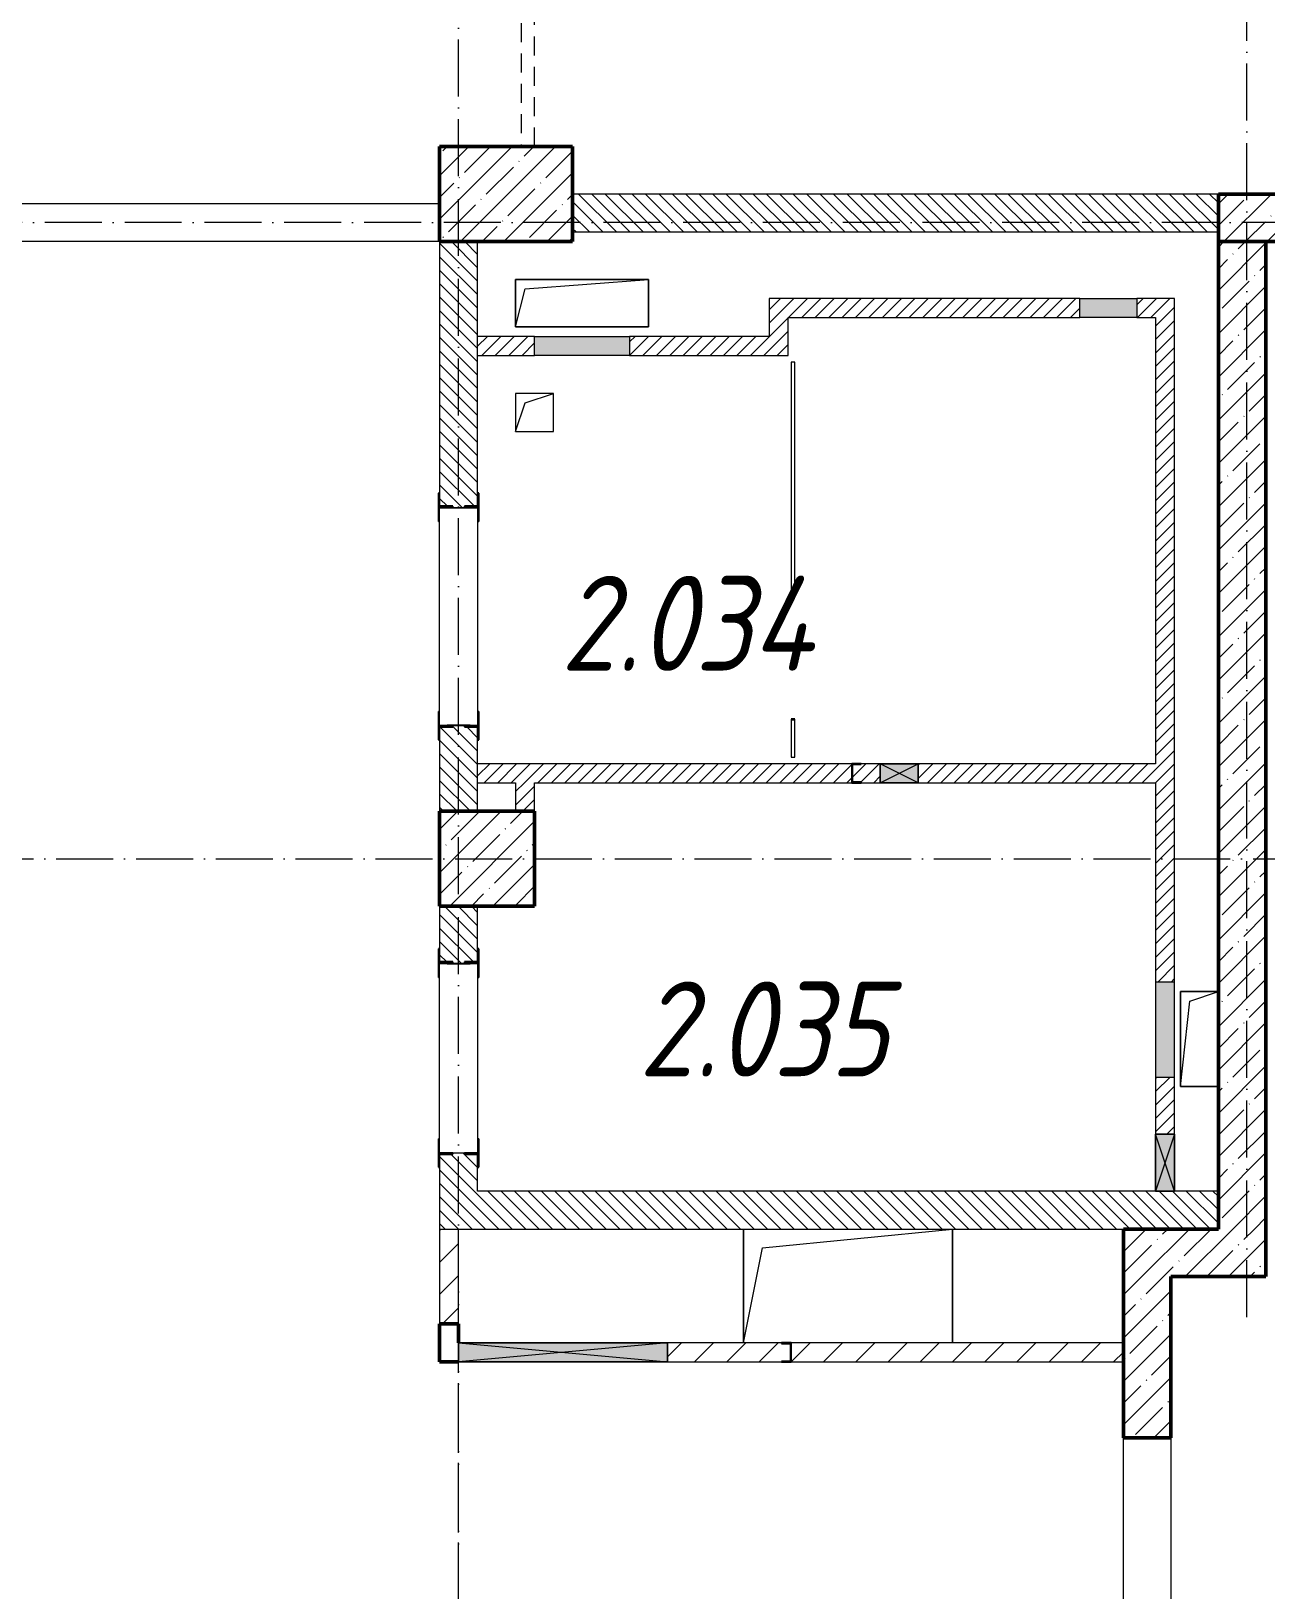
# Model space of a CAD drawing. Header units: millimetres. Extents: x -213536 to 1564669, y -45299 to 942238.
# Drawn here: x 75507 to 82008, y 507097 to 515304 of the extents above; entities that cross this region are included whole.
import ezdxf

# ---------------------------------------------------------------- set-up
doc = ezdxf.new("R2010")
doc.units = ezdxf.units.MM
doc.linetypes.add('200_ШТРИХ_ш1п0_6_', pattern=[160, 100, -60])
doc.linetypes.add('50_200_ШТРИХ_1Т_ш5_п1_п1_', pattern=[700, 500, -100, 0, -100])
for name, color, linetype, lineweight in [('3.1) ЖБ окна 1.2 м', 102, 'Continuous', 30), ('A-DETL-____-OTLN-3', 7, '200_ШТРИХ_ш1п0_6_', 9), ('A-DETL-GENF-OTLN', 7, 'Continuous', 9), ('A-DOOR-OPNG-MCUT', 7, 'Continuous', 35), ('A-FLOR-____-OTLN', 7, 'Continuous', 9), ('A-GENM-____-MCUT', 7, 'Continuous', 25), ('A-GENM-____-OTLN', 7, 'Continuous', 9), ('A-GENM-____-OTLN-1', 7, 'Continuous', 25), ('A-GLAZ-____-OTLN', 7, 'Continuous', 9), ('A-WALL-____-MCUT', 7, 'Continuous', 13), ('A-WALL-____-MCUT-2', 7, 'Continuous', 50), ('A-WALL-____-OTLN', 7, 'Continuous', 9), ('A-WALL-____-PATT-1', 7, 'Continuous', 9), ('A-WALL-FNSH-MCUT-1', 7, 'Continuous', 9), ('I-WALL-____-OTLN', 7, 'Continuous', 9), ('S-COLS-____-MCUT', 7, 'Continuous', 50), ('S-COLS-____-OTLN', 7, 'Continuous', 9), ('S-GRID-____-OTLN-1', 7, '50_200_ШТРИХ_1Т_ш5_п1_п1_', 9), ('Марки помещений', 7, 'Continuous', 9)]:
    doc.layers.add(name, color=color, linetype=linetype, lineweight=lineweight)
doc.layers.add('A-DOOR-____-OTLN-1', color=7, linetype='Continuous', lineweight=9, true_color=0xffffff)
doc.styles.add('ISOCPEUR_I_2', font='isocpeui.ttf', dxfattribs={"width": 0.85, "height": 2.3})
pattern_1 = [(135, (-15591.663, 459015.94), (-35.35534, -35.35534), [])]
pattern_2 = [(45, (-15591.663, 459015.94), (-35.35534, 35.35534), [])]
pattern_3 = [(45, (-15591.66, 459015.94), (-84.85281, 84.85281), [])]
pattern_4 = [(45, (-15591.66, 459015.94), (-114.04925, 114.04925), []), (45, (-15477.61, 459015.94), (-114.04925, 114.04925), [201.612, -40.322, 3.353, -36.97])]

# ---------------------------------------------------------------- blocks, each defined once
blk = doc.blocks.new('BSC_Колонна _Прямоугольная - 500х700-V110-АР1_План отверстий 2 этажа в осях 1-64_Ю-ЯЯ')
at = {"layer": 'S-COLS-____-OTLN'}
h = blk.add_hatch(dxfattribs=at)
h.set_pattern_fill('FP_123', color=256, style=0, pattern_type=2)
h.set_pattern_definition([(315, (-55431.04, 93600), (114.04925, 114.04925), []), (315, (-55431.04, 93485.95), (114.04925, 114.04925), [201.613, -40.323, 3.353, -36.97])])
h.paths.add_polyline_path([(-250, 350), (-250, -350), (250, -350), (250, 350)], flags=0)
at = {"layer": 'S-COLS-____-MCUT'}
for p, q in [((250, 350), (-250, 350)), ((-250, 350), (-250, -350)), ((250, -350), (250, 350)), ((-250, -350), (250, -350))]:
    blk.add_line(p, q, dxfattribs=at)
blk = doc.blocks.new('BSC_Колонна _Прямоугольная - 500х500-V147-АР1_План отверстий 2 этажа в осях 1-64_Ю-ЯЯ')
at = {"layer": 'S-COLS-____-OTLN'}
h = blk.add_hatch(dxfattribs=at)
h.set_pattern_fill('FP_160', color=256, style=0, pattern_type=2)
h.set_pattern_definition([(45, (-93500, -51931.04), (-114.04925, 114.04925), []), (45, (-93385.95, -51931.04), (-114.04925, 114.04925), [201.613, -40.323, 3.353, -36.97])])
h.paths.add_polyline_path([(-250, -250), (250, -250), (250, 250), (-250, 250)], flags=0)
at = {"layer": 'S-COLS-____-MCUT'}
for p, q in [((250, 250), (-250, 250)), ((-250, 250), (-250, -250)), ((250, -250), (250, 250)), ((-250, -250), (250, -250))]:
    blk.add_line(p, q, dxfattribs=at)
blk = doc.blocks.new('DOR_ДУ_распашная__1Ст_Прямоугольная_ШЕР - Вн_650х2100h_Кабинки С_у-19996353-АР1_План отверстий 2 этажа в осях 1-64_Ю-ЯЯ')
at = {"layer": 'A-DOOR-OPNG-MCUT'}
for p, q in [((-325, 10), (-325, -10)), ((325, -10), (325, 10))]:
    blk.add_line(p, q, dxfattribs=at)
blk = doc.blocks.new('154_Фахверк_СКБ_Швеллер - Тип_100_3960-28318856-АР1_План отверстий 2 этажа в осях 1-64_Ю-ЯЯ')
at = {"layer": 'A-GENM-____-MCUT'}
for p, q in [((175, 50), (125, 50)), ((125, 50), (125, -50)), ((128, 47), (175, 47)), ((128, -47), (128, 47)), ((175, 47), (175, 50)), ((125, -50), (175, -50)), ((175, -47), (128, -47)), ((175, -50), (175, -47))]:
    blk.add_line(p, q, dxfattribs=at)
blk = doc.blocks.new('154_Фахверк_СКБ_Швеллер - Тип_100_3960-28331862-АР1_План отверстий 2 этажа в осях 1-64_Ю-ЯЯ')
at = {"layer": 'A-GENM-____-MCUT'}
for p, q in [((175, 50), (125, 50)), ((125, 50), (125, -50)), ((128, 47), (175, 47)), ((128, -47), (128, 47)), ((175, 47), (175, 50)), ((125, -50), (175, -50)), ((175, -47), (128, -47)), ((175, -50), (175, -47))]:
    blk.add_line(p, q, dxfattribs=at)
blk = doc.blocks.new('154_Стойка_СКБ_Уголок - СМ-2180_200-28268025-АР1_План отверстий 2 этажа в осях 1-64_Ю-ЯЯ')
at = {"layer": 'A-GENM-____-MCUT'}
for p, q in [((125, 156), (125, 81)), ((200, 156), (125, 156)), ((131, 81), (131, 150)), ((131, 150), (200, 150)), ((200, 150), (200, 156)), ((125, 81), (131, 81)), ((131, 19), (125, 19)), ((125, 19), (125, -56)), ((131, -50), (131, 19)), ((125, -56), (200, -56)), ((200, -50), (131, -50)), ((200, -56), (200, -50))]:
    blk.add_line(p, q, dxfattribs=at)
blk = doc.blocks.new('Стойка_Влож_Полоса боковая - Полоса-28213942-АР1_План отверстий 2 этажа в осях 1-64_Ю-ЯЯ')
at = {"layer": 'A-GENM-____-OTLN'}
for p, q in [((-5, 60), (0, 60)), ((-5, -60), (-5, 60)), ((0, -60), (-5, -60))]:
    blk.add_line(p, q, dxfattribs=at)
blk = doc.blocks.new('Стойка_Влож_Уголок_Опорный - Уголок-28213941-АР1_План отверстий 2 этажа в осях 1-64_Ю-ЯЯ')
at = {"layer": 'A-GENM-____-OTLN'}
for p, q in [((-212, -6), (-212, 0)), ((0, 0), (0, -6)), ((-212, -75), (-212, -6)), ((-212, -6), (-206, -6)), ((-212, -75), (-206, -75)), ((-6, -6), (0, -6)), ((-6, -75), (0, -75)), ((0, -6), (0, -75))]:
    blk.add_line(p, q, dxfattribs=at)
blk = doc.blocks.new('AR_Отверстие Ниша - Лючок-32401671-АР1_План отверстий 2 этажа в осях 1-64_Ю-ЯЯ')
at = {"layer": 'A-GLAZ-____-OTLN'}
blk.add_hatch(color=256, dxfattribs=at).paths.add_polyline_path([(250, -50), (250, 50), (-250, 50), (-250, -50)], flags=0)
for p, q in [((250, 50), (-250, 50)), ((-250, 50), (-250, -50)), ((250, -50), (250, 50)), ((-250, -50), (250, -50))]:
    blk.add_line(p, q, dxfattribs=at)
blk = doc.blocks.new('AR_Отверстие Ниша - Лючок-32401647-АР1_План отверстий 2 этажа в осях 1-64_Ю-ЯЯ')
at = {"layer": 'A-GLAZ-____-OTLN'}
blk.add_hatch(color=256, dxfattribs=at).paths.add_polyline_path([(150, 50), (-150, 50), (-150, -50), (150, -50)], flags=0)
for p, q in [((-150, 50), (150, 50)), ((-150, -50), (-150, 50)), ((150, 50), (150, -50)), ((150, -50), (-150, -50))]:
    blk.add_line(p, q, dxfattribs=at)
blk = doc.blocks.new('AR_Отверстие Ниша - Лючок-32401869-АР1_План отверстий 2 этажа в осях 1-64_Ю-ЯЯ')
at = {"layer": 'A-GLAZ-____-OTLN'}
blk.add_hatch(color=256, dxfattribs=at).paths.add_polyline_path([(250, 50), (-250, 50), (-250, -50), (250, -50)], flags=0)
for p, q in [((-250, 50), (250, 50)), ((-250, -50), (-250, 50)), ((250, 50), (250, -50)), ((250, -50), (-250, -50))]:
    blk.add_line(p, q, dxfattribs=at)
blk = doc.blocks.new('AR_Отверстие прямоугольное _в плите_ - AR_Отверстие прямоугольное _в плите_-30459207-АР1_План отверстий 2 этажа в осях 1-64_Ю-ЯЯ')
at = {"layer": 'A-GENM-____-OTLN'}
for p, q in [((100, 100), (-100, 100)), ((-100, 100), (-100, -100)), ((-50, 50), (100, 100)), ((100, -100), (100, 100)), ((-100, -100), (-50, 50)), ((-100, -100), (100, -100))]:
    blk.add_line(p, q, dxfattribs=at)
blk = doc.blocks.new('AR_Отверстие прямоугольное _в плите_ - AR_Отверстие прямоугольное _в плите_-30229458-АР1_План отверстий 2 этажа в осях 1-64_Ю-ЯЯ')
at = {"layer": 'A-GENM-____-OTLN'}
for p, q in [((100, 250), (-100, 250)), ((-100, 250), (-100, -250)), ((-50, 200), (100, 250)), ((-100, -250), (-50, 200)), ((-100, -250), (100, -250))]:
    blk.add_line(p, q, dxfattribs=at)
blk = doc.blocks.new('AR_Отверстие прямоугольное _в плите_ - AR_Отверстие прямоугольное _в плите_-30459221-АР1_План отверстий 2 этажа в осях 1-64_Ю-ЯЯ')
at = {"layer": 'A-GENM-____-OTLN'}
for p, q in [((350, 125), (-350, 125)), ((-350, 125), (-350, -125)), ((-300, 75), (350, 125)), ((350, -125), (350, 125)), ((-350, -125), (-300, 75)), ((-350, -125), (350, -125))]:
    blk.add_line(p, q, dxfattribs=at)
blk = doc.blocks.new('AR_Отверстие прямоугольное _в плите_ - AR_Отверстие прямоугольное _в плите_-30552682-АР1_План отверстий 2 этажа в осях 1-64_Ю-ЯЯ')
at = {"layer": 'A-GENM-____-OTLN'}
for p, q in [((-550, 300), (-550, -300)), ((-450, 200), (550, 300)), ((550, -300), (550, 300)), ((-550, -300), (-450, 200))]:
    blk.add_line(p, q, dxfattribs=at)
blk = doc.blocks.new('AR_Отверстие прямоугольное _в стене__БезПР - AR_Отверстие прямоугольное _в стене__БезПР-36427953-АР1_План отверстий 2 этажа в осях 1-64_Ю-ЯЯ')
at = {"layer": 'A-GLAZ-____-OTLN'}
blk.add_hatch(color=256, dxfattribs=at).paths.add_polyline_path([(100, 50), (-100, 50), (-100, -50), (100, -50)], flags=0)
at = {"layer": 'A-DETL-GENF-OTLN'}
for p, q in [((-100, -50), (-100, 50)), ((-100, 50), (100, 50)), ((100, 50), (-100, -50)), ((-100, 50), (100, -50)), ((100, 50), (-100, 50)), ((-100, 50), (-100, -50)), ((100, 50), (100, -50)), ((100, -50), (100, 50)), ((100, -50), (-100, -50)), ((-100, -50), (100, -50))]:
    blk.add_line(p, q, dxfattribs=at)
blk = doc.blocks.new('AR_Отверстие прямоугольное _в стене__БезПР - AR_Отверстие прямоугольное _в стене__БезПР-36789536-АР1_План отверстий 2 этажа в осях 1-64_Ю-ЯЯ')
at = {"layer": 'A-GLAZ-____-OTLN'}
blk.add_hatch(color=256, dxfattribs=at).paths.add_polyline_path([(150, 50), (-150, 50), (-150, -50), (150, -50)], flags=0)
at = {"layer": 'A-DETL-GENF-OTLN'}
for p, q in [((-150, -50), (-150, 50)), ((-150, 50), (150, 50)), ((150, 50), (-150, -50)), ((-150, 50), (150, -50)), ((150, 50), (-150, 50)), ((-150, 50), (-150, -50)), ((150, 50), (150, -50)), ((150, -50), (150, 50)), ((150, -50), (-150, -50)), ((-150, -50), (150, -50))]:
    blk.add_line(p, q, dxfattribs=at)
blk = doc.blocks.new('BSC_Колонна _Прямоугольная1 - 200х100 _металл_-V206-АР1_План отверстий 2 этажа в осях 1-64_Ю-ЯЯ')
at = {"layer": 'S-COLS-____-MCUT'}
for p, q in [((0, 50), (-100, 50)), ((-100, 50), (-100, -50)), ((100, -50), (100, 50)), ((-100, -50), (100, -50))]:
    blk.add_line(p, q, dxfattribs=at)
blk = doc.blocks.new('AR_Отверстие прямоугольное _в стене_ - AR_Отверстие прямоугольное _в стене__ОВ-36943067-АР1_План отверстий 2 этажа в осях 1-64_Ю-ЯЯ')
at = {"layer": 'A-GLAZ-____-OTLN'}
blk.add_hatch(color=256, dxfattribs=at).paths.add_polyline_path([(550, -50), (550, 50), (-550, 50), (-550, -50)], flags=0)
at = {"layer": 'A-DETL-GENF-OTLN'}
for p, q in [((-550, -50), (-550, 50)), ((-550, 50), (550, 50)), ((550, 50), (-550, -50)), ((-550, 50), (550, -50)), ((550, 50), (-550, 50)), ((-550, 50), (-550, -50)), ((550, 50), (550, -50)), ((550, -50), (550, 50)), ((550, -50), (-550, -50)), ((-550, -50), (550, -50))]:
    blk.add_line(p, q, dxfattribs=at)
blk = doc.blocks.new('2этаж')
at = {"layer": 'S-GRID-____-OTLN-1', "color": 251, "ltscale": 0.6, "true_color": 0x636466}
for p, q in [((77758.3, 498997), (77758.3, 549908.8)), ((81908.3, 508532.6), (81908.3, 549908.8)), ((88482.7, 514297), (-20260.4, 514297)), ((53374.4, 510947), (88482.7, 510947)), ((77758.3, 454533.3), (77758.3, 508896.9))]:
    blk.add_line(p, q, dxfattribs=at)

msp = doc.modelspace()

# ---------------------------------------------------------------- hatches: boundary and pattern name
at = {"layer": 'A-WALL-____-PATT-1'}
h = msp.add_hatch(dxfattribs=at)
h.set_pattern_fill('FP_6', color=256, style=0, pattern_type=2)
h.set_pattern_definition(pattern_1)
h.paths.add_polyline_path([(81758.3, 514247), (81758.3, 514447), (78358.3, 514447), (78358.3, 514247), (79838.2, 514247)], flags=0)
h = msp.add_hatch(dxfattribs=at)
h.set_pattern_fill('FP_13', color=256, style=0, pattern_type=2)
h.set_pattern_definition(pattern_4)
h.paths.add_polyline_path([(85158.3, 514197), (85158.3, 514447), (81758.3, 514447), (81758.3, 514197), (83373.2, 514197)], flags=0)
h = msp.add_hatch(dxfattribs=at)
h.set_pattern_fill('FP_6', color=256, style=0, pattern_type=2)
h.set_pattern_definition(pattern_1)
h.paths.add_polyline_path([(77858.3, 511197), (77858.3, 511641), (77789.3, 511641), (77789.3, 511647), (77727.3, 511647), (77727.3, 511641), (77658.3, 511641), (77658.3, 511197)], flags=0)
h.paths.add_polyline_path([(77789.3, 512797), (77789.3, 512803), (77858.3, 512803), (77858.3, 514197), (77658.3, 514197), (77658.3, 512803), (77727.3, 512803), (77727.3, 512797)], flags=0)
h = msp.add_hatch(dxfattribs=at)
h.set_pattern_fill('FP_13', color=256, style=0, pattern_type=2)
h.set_pattern_definition(pattern_4)
h.paths.add_polyline_path([(82008.3, 508997), (82008.3, 514197), (81758.3, 514197), (81758.3, 508997)], flags=0)
h = msp.add_hatch(dxfattribs=at)
h.set_pattern_fill('FP_5', color=256, style=0, pattern_type=2)
h.set_pattern_definition(pattern_2)
h.paths.add_polyline_path([(81328.3, 513797), (81428.3, 513797), (81428.3, 513897), (81328.3, 513897), (81328.3, 513891.8)], flags=0)
h.paths.add_polyline_path([(79493.3, 513797), (81028.3, 513797), (81028.3, 513897), (79393.3, 513897), (79393.3, 513797)], flags=0)
h = msp.add_hatch(dxfattribs=at)
h.set_pattern_fill('FP_5', color=256, style=0, pattern_type=2)
h.set_pattern_definition(pattern_2)
h.paths.add_polyline_path([(81515, 509497), (81528.3, 509497), (81528.3, 509797), (81428.3, 509797), (81428.3, 509497), (81514.4, 509497)], flags=0)
h.paths.add_polyline_path([(81428.3, 510297), (81528.3, 510297), (81528.3, 513897), (81428.3, 513897), (81428.3, 511347)], flags=0)
h = msp.add_hatch(dxfattribs=at)
h.set_pattern_fill('FP_5', color=256, style=0, pattern_type=2)
h.set_pattern_definition(pattern_2)
h.paths.add_polyline_path([(79493.3, 513597), (79493.3, 513797), (79393.3, 513797), (79393.3, 513597)], flags=0)
h = msp.add_hatch(dxfattribs=at)
h.set_pattern_fill('FP_5', color=256, style=0, pattern_type=2)
h.set_pattern_definition(pattern_2)
h.paths.add_polyline_path([(78158.3, 513597), (78158.3, 513697), (77858.3, 513697), (77858.3, 513597)], flags=0)
h.paths.add_polyline_path([(79393.3, 513597), (79393.3, 513697), (78658.3, 513697), (78658.3, 513597)], flags=0)
h = msp.add_hatch(dxfattribs=at)
h.set_pattern_fill('FP_5', color=256, style=0, pattern_type=2)
h.set_pattern_definition(pattern_2)
h.paths.add_polyline_path([(80178.3, 511347), (81428.3, 511347), (81428.3, 511447), (80178.3, 511447), (80178.3, 511408.8)], flags=0)
h.paths.add_polyline_path([(78058.3, 511347), (79828.3, 511347), (79828.3, 511447), (77858.3, 511447), (77858.3, 511347)], flags=0)
h.paths.add_polyline_path([(79978.3, 511347), (79978.3, 511447), (79878.3, 511447), (79878.3, 511444), (79831.3, 511444), (79831.3, 511350), (79878.3, 511350), (79878.3, 511347)], flags=0)
h = msp.add_hatch(dxfattribs=at)
h.set_pattern_fill('FP_5', color=256, style=0, pattern_type=2)
h.set_pattern_definition(pattern_2)
h.paths.add_polyline_path([(78058.3, 511197), (78158.3, 511197), (78158.3, 511347), (78058.3, 511347)], flags=0)
h = msp.add_hatch(dxfattribs=at)
h.set_pattern_fill('FP_6', color=256, style=0, pattern_type=2)
h.set_pattern_definition(pattern_1)
h.paths.add_polyline_path([(77858.3, 508997), (77858.3, 509391), (77789.3, 509391), (77789.3, 509397), (77727.3, 509397), (77727.3, 509391), (77658.3, 509391), (77658.3, 508997)], flags=0)
h.paths.add_polyline_path([(77727.3, 510397), (77789.3, 510397), (77789.3, 510403), (77858.3, 510403), (77858.3, 510697), (77658.3, 510697), (77658.3, 510403), (77727.3, 510403)], flags=0)
h = msp.add_hatch(dxfattribs=at)
h.set_pattern_fill('FP_6', color=256, style=0, pattern_type=2)
h.set_pattern_definition(pattern_1)
h.paths.add_polyline_path([(79838.2, 508997), (81758.3, 508997), (81758.3, 509197), (77858.3, 509197), (77858.3, 508997)], flags=0)
h = msp.add_hatch(dxfattribs=at)
h.set_pattern_fill('FP_4', color=256, style=0, pattern_type=2)
h.set_pattern_definition(pattern_3)
h.paths.add_polyline_path([(77658.3, 508497), (77758.3, 508497), (77758.3, 508997), (77658.3, 508997)], flags=0)
h = msp.add_hatch(dxfattribs=at)
h.set_pattern_fill('FP_13', color=256, style=0, pattern_type=2)
h.set_pattern_definition(pattern_4)
h.paths.add_polyline_path([(82008.3, 508747), (82008.3, 508997), (81258.3, 508997), (81258.3, 508747), (81508.3, 508747)], flags=0)
h = msp.add_hatch(dxfattribs=at)
h.set_pattern_fill('FP_13', color=256, style=0, pattern_type=2)
h.set_pattern_definition(pattern_4)
h.paths.add_polyline_path([(81508.3, 506097), (81508.3, 506297), (81258.3, 506297), (81258.3, 506097)], flags=0)
h.paths.add_polyline_path([(81258.3, 507897), (81508.3, 507897), (81508.3, 508747), (81258.3, 508747)], flags=0)
h = msp.add_hatch(dxfattribs=at)
h.set_pattern_fill('FP_4', color=256, style=0, pattern_type=2)
h.set_pattern_definition(pattern_3)
h.paths.add_polyline_path([(81258.3, 508297), (81258.3, 508397), (79508.3, 508397), (79508.3, 508297), (79838.2, 508297)], flags=0)
h.paths.add_polyline_path([(79458.3, 508297), (79458.3, 508300), (79505.3, 508300), (79505.3, 508394), (79458.3, 508394), (79458.3, 508397), (78858.3, 508397), (78858.3, 508297)], flags=0)

# ---------------------------------------------------------------- linework, layer by layer
at = {"layer": 'A-DETL-____-OTLN-3'}
for p, q in [((78088.3, 520147), (78088.3, 514697)), ((78158.3, 514697), (78158.3, 520147))]:
    msp.add_line(p, q, dxfattribs=at)
at = {"layer": 'A-FLOR-____-OTLN'}
for p, q in [((78058.3, 513997), (78758.3, 513997)), ((78058.3, 513747), (78058.3, 513997)), ((78758.3, 513997), (78758.3, 513747)), ((78758.3, 513747), (78058.3, 513747)), ((81558.3, 510247), (81758.3, 510247)), ((81558.3, 509747), (81558.3, 510247)), ((81758.3, 509747), (81558.3, 509747)), ((79258.3, 508397), (79258.3, 508997)), ((80358.3, 508997), (80358.3, 508397))]:
    msp.add_line(p, q, dxfattribs=at)
at = {"layer": 'A-WALL-____-MCUT'}
for p, q in [((81758.3, 514447), (78358.3, 514447)), ((78358.3, 514247), (81758.3, 514247)), ((77658.3, 514197), (77658.3, 512872)), ((77858.3, 512872), (77858.3, 514197)), ((77727.3, 512797), (77789.3, 512797)), ((77789.3, 511647), (77727.3, 511647)), ((77658.3, 511572), (77658.3, 511197)), ((77858.3, 511197), (77858.3, 511572)), ((77658.3, 510697), (77658.3, 510472)), ((77858.3, 510472), (77858.3, 510697)), ((77727.3, 510397), (77789.3, 510397)), ((77789.3, 509397), (77727.3, 509397)), ((77658.3, 509322), (77658.3, 508997)), ((77858.3, 509197), (77858.3, 509322)), ((81428.3, 509197), (77858.3, 509197)), ((81758.3, 509197), (81528.3, 509197)), ((77658.3, 508997), (81258.3, 508997))]:
    msp.add_line(p, q, dxfattribs=at)
at = {"layer": 'A-WALL-____-MCUT-2'}
for p, q in [((81758.3, 514447), (81758.3, 508997)), ((85158.3, 514447), (81758.3, 514447)), ((81758.3, 514197), (85158.3, 514197)), ((82008.3, 508747), (82008.3, 514197)), ((81258.3, 508997), (81258.3, 507897)), ((81758.3, 508997), (81258.3, 508997)), ((81508.3, 507897), (81508.3, 508747)), ((81508.3, 508747), (82008.3, 508747)), ((81258.3, 507897), (81508.3, 507897))]:
    msp.add_line(p, q, dxfattribs=at)
at = {"layer": 'A-WALL-____-OTLN'}
for p, q in [((81258.3, 506297), (81258.3, 507897)), ((81508.3, 507897), (81508.3, 506297))]:
    msp.add_line(p, q, dxfattribs=at)
at = {"layer": 'A-WALL-FNSH-MCUT-1'}
for p, q in [((81028.3, 513897), (79393.3, 513897)), ((79393.3, 513897), (79393.3, 513697)), ((81528.3, 513897), (81328.3, 513897)), ((81528.3, 510297), (81528.3, 513897)), ((79493.3, 513797), (81028.3, 513797)), ((79493.3, 513597), (79493.3, 513797)), ((81328.3, 513797), (81428.3, 513797)), ((81428.3, 513797), (81428.3, 511447)), ((78158.3, 513697), (77858.3, 513697)), ((79393.3, 513697), (78658.3, 513697)), ((77858.3, 513597), (78158.3, 513597)), ((78658.3, 513597), (79493.3, 513597)), ((79508.3, 513562), (79508.3, 512332)), ((79528.3, 513562), (79508.3, 513562)), ((79528.3, 512332), (79528.3, 513562)), ((79508.3, 511682), (79508.3, 511482)), ((79528.3, 511482), (79528.3, 511682)), ((79828.3, 511447), (77858.3, 511447)), ((79508.3, 511482), (79528.3, 511482)), ((79978.3, 511447), (79878.3, 511447)), ((81428.3, 511447), (80178.3, 511447)), ((77858.3, 511347), (78058.3, 511347)), ((78058.3, 511347), (78058.3, 511197)), ((78158.3, 511347), (79828.3, 511347)), ((78158.3, 511197), (78158.3, 511347)), ((79878.3, 511347), (79978.3, 511347)), ((80178.3, 511347), (81428.3, 511347)), ((81428.3, 511347), (81428.3, 510297)), ((81428.3, 509797), (81428.3, 509497)), ((81528.3, 509497), (81528.3, 509797)), ((77658.3, 508997), (77658.3, 508497)), ((77758.3, 508497), (77758.3, 508997)), ((79458.3, 508397), (78858.3, 508397)), ((81258.3, 508397), (79508.3, 508397)), ((81258.3, 508297), (81258.3, 508397)), ((78858.3, 508297), (79458.3, 508297)), ((79508.3, 508297), (81258.3, 508297))]:
    msp.add_line(p, q, dxfattribs=at)
at = {"layer": 'I-WALL-____-OTLN'}
for p, q in [((73658.3, 514397), (77658.3, 514397)), ((77658.3, 514197), (73658.3, 514197)), ((77658.3, 511647), (77658.3, 512797)), ((77858.3, 512797), (77858.3, 511647)), ((77658.3, 509397), (77658.3, 510397)), ((77858.3, 510397), (77858.3, 509397))]:
    msp.add_line(p, q, dxfattribs=at)

# ---------------------------------------------------------------- block references
at = {"layer": '3.1) ЖБ окна 1.2 м'}
msp.add_blockref('2этаж', (0, 0), dxfattribs=at)
at = {"layer": 'A-DOOR-____-OTLN-1', "rotation": 90}
msp.add_blockref('DOR_ДУ_распашная__1Ст_Прямоугольная_ШЕР - Вн_650х2100h_Кабинки С_у-19996353-АР1_План отверстий 2 этажа в осях 1-64_Ю-ЯЯ', (79518.3, 512007), dxfattribs=at)
at = {"layer": 'A-GENM-____-OTLN'}
for name, p in [('AR_Отверстие прямоугольное _в плите_ - AR_Отверстие прямоугольное _в плите_-30459221-АР1_План отверстий 2 этажа в осях 1-64_Ю-ЯЯ', (78408.3, 513872)), ('AR_Отверстие прямоугольное _в плите_ - AR_Отверстие прямоугольное _в плите_-30459207-АР1_План отверстий 2 этажа в осях 1-64_Ю-ЯЯ', (78158.3, 513297)), ('Стойка_Влож_Уголок_Опорный - Уголок-28213941-АР1_План отверстий 2 этажа в осях 1-64_Ю-ЯЯ', (77864.3, 512797)), ('Стойка_Влож_Уголок_Опорный - Уголок-28213941-АР1_План отверстий 2 этажа в осях 1-64_Ю-ЯЯ', (77864.3, 510397)), ('AR_Отверстие прямоугольное _в плите_ - AR_Отверстие прямоугольное _в плите_-30229458-АР1_План отверстий 2 этажа в осях 1-64_Ю-ЯЯ', (81658.3, 509997)), ('AR_Отверстие прямоугольное _в плите_ - AR_Отверстие прямоугольное _в плите_-30552682-АР1_План отверстий 2 этажа в осях 1-64_Ю-ЯЯ', (79808.3, 508697))]:
    msp.add_blockref(name, p, dxfattribs=at)
for name, p, rotation in [('Стойка_Влож_Полоса боковая - Полоса-28213942-АР1_План отверстий 2 этажа в осях 1-64_Ю-ЯЯ', (77758.3, 512797), 89.99999999999991), ('Стойка_Влож_Уголок_Опорный - Уголок-28213941-АР1_План отверстий 2 этажа в осях 1-64_Ю-ЯЯ', (77652.3, 511647), 180), ('Стойка_Влож_Полоса боковая - Полоса-28213942-АР1_План отверстий 2 этажа в осях 1-64_Ю-ЯЯ', (77758.3, 511647), 269.9999999999999), ('Стойка_Влож_Полоса боковая - Полоса-28213942-АР1_План отверстий 2 этажа в осях 1-64_Ю-ЯЯ', (77758.3, 510397), 89.99999999999991), ('Стойка_Влож_Уголок_Опорный - Уголок-28213941-АР1_План отверстий 2 этажа в осях 1-64_Ю-ЯЯ', (77652.3, 509397), 180)]:
    msp.add_blockref(name, p, dxfattribs=dict(at, rotation=rotation))
at = {"layer": 'A-GENM-____-OTLN-1'}
for name, p, rotation in [('154_Стойка_СКБ_Уголок - СМ-2180_200-28268025-АР1_План отверстий 2 этажа в осях 1-64_Ю-ЯЯ', (77808.3, 512672), 89.9999999999999), ('154_Стойка_СКБ_Уголок - СМ-2180_200-28268025-АР1_План отверстий 2 этажа в осях 1-64_Ю-ЯЯ', (77708.3, 511772), 269.9999999999999), ('154_Стойка_СКБ_Уголок - СМ-2180_200-28268025-АР1_План отверстий 2 этажа в осях 1-64_Ю-ЯЯ', (77808.3, 510272), 89.9999999999999), ('154_Стойка_СКБ_Уголок - СМ-2180_200-28268025-АР1_План отверстий 2 этажа в осях 1-64_Ю-ЯЯ', (77708.3, 509522), 269.9999999999999), ('154_Фахверк_СКБ_Швеллер - Тип_100_3960-28318856-АР1_План отверстий 2 этажа в осях 1-64_Ю-ЯЯ', (79633.3, 508347), 180)]:
    msp.add_blockref(name, p, dxfattribs=dict(at, rotation=rotation))
msp.add_blockref('154_Фахверк_СКБ_Швеллер - Тип_100_3960-28331862-АР1_План отверстий 2 этажа в осях 1-64_Ю-ЯЯ', (79703.3, 511397), dxfattribs=at)
at = {"layer": 'A-GLAZ-____-OTLN'}
for name, p, rotation in [('AR_Отверстие Ниша - Лючок-32401647-АР1_План отверстий 2 этажа в осях 1-64_Ю-ЯЯ', (81178.3, 513847), 180), ('AR_Отверстие Ниша - Лючок-32401869-АР1_План отверстий 2 этажа в осях 1-64_Ю-ЯЯ', (78408.3, 513647), 180), ('AR_Отверстие прямоугольное _в стене__БезПР - AR_Отверстие прямоугольное _в стене__БезПР-36427953-АР1_План отверстий 2 этажа в осях 1-64_Ю-ЯЯ', (80078.3, 511397), 180), ('AR_Отверстие Ниша - Лючок-32401671-АР1_План отверстий 2 этажа в осях 1-64_Ю-ЯЯ', (81478.3, 510047), 270), ('AR_Отверстие прямоугольное _в стене__БезПР - AR_Отверстие прямоугольное _в стене__БезПР-36789536-АР1_План отверстий 2 этажа в осях 1-64_Ю-ЯЯ', (81478.3, 509347), 270)]:
    msp.add_blockref(name, p, dxfattribs=dict(at, rotation=rotation))
msp.add_blockref('AR_Отверстие прямоугольное _в стене_ - AR_Отверстие прямоугольное _в стене__ОВ-36943067-АР1_План отверстий 2 этажа в осях 1-64_Ю-ЯЯ', (78308.3, 508347), dxfattribs=at)
at = {"layer": 'S-COLS-____-OTLN'}
for name, p, rotation in [('BSC_Колонна _Прямоугольная - 500х700-V110-АР1_План отверстий 2 этажа в осях 1-64_Ю-ЯЯ', (78008.3, 514447), 89.9999999999999), ('BSC_Колонна _Прямоугольная1 - 200х100 _металл_-V206-АР1_План отверстий 2 этажа в осях 1-64_Ю-ЯЯ', (77708.3, 508397), 270.0000000000001)]:
    msp.add_blockref(name, p, dxfattribs=dict(at, rotation=rotation))
msp.add_blockref('BSC_Колонна _Прямоугольная - 500х500-V147-АР1_План отверстий 2 этажа в осях 1-64_Ю-ЯЯ', (77908.3, 510947), dxfattribs=at)

# ---------------------------------------------------------------- texts
at = {"layer": 'Марки помещений', "char_height": 500, "attachment_point": 1, "style": 'ISOCPEUR_I_2'}
for s, insert, width in [('2.034', (78295.4, 512436.2), 817.721), ('2.035', (78706.4, 510300.1), 785.654)]:
    msp.add_mtext(s, dxfattribs=dict(at, insert=insert, width=width))

doc.saveas('drawing.dxf')
